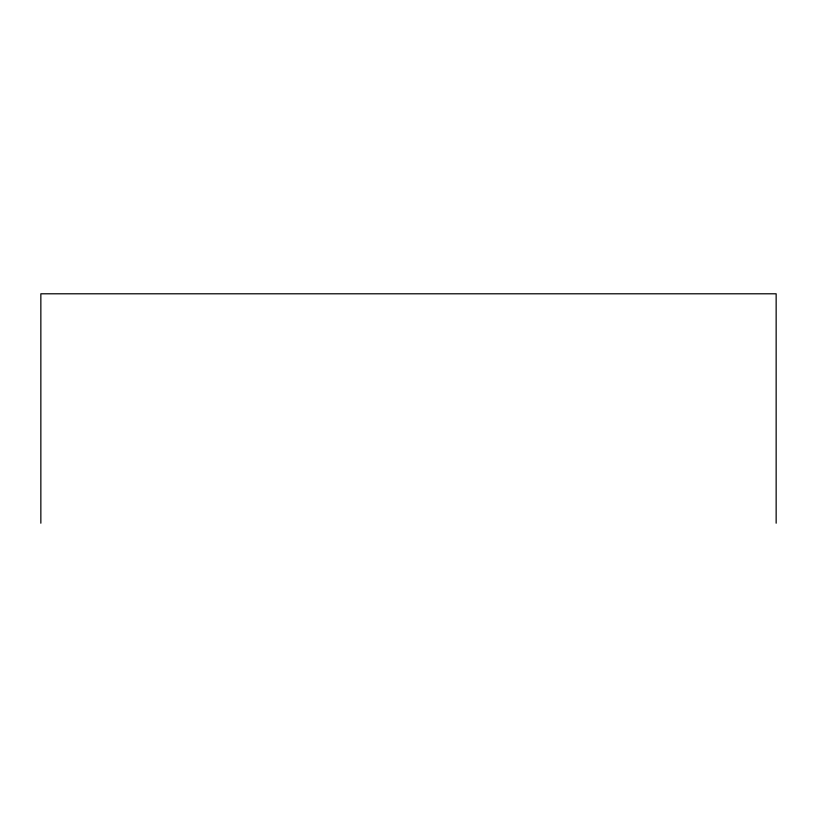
<?xml version="1.0" encoding="UTF-8"?>
<svg xmlns="http://www.w3.org/2000/svg" width="817" height="817" viewBox="0 0 817 817"><rect width="100%" height="100%" fill="white"/><g stroke="black" fill="none" stroke-linecap="round" stroke-linejoin="round"><path stroke-width="1.23" d="M776.15 523.207L776.15 293.793L40.85 293.793L40.85 523.207"/></g></svg>
